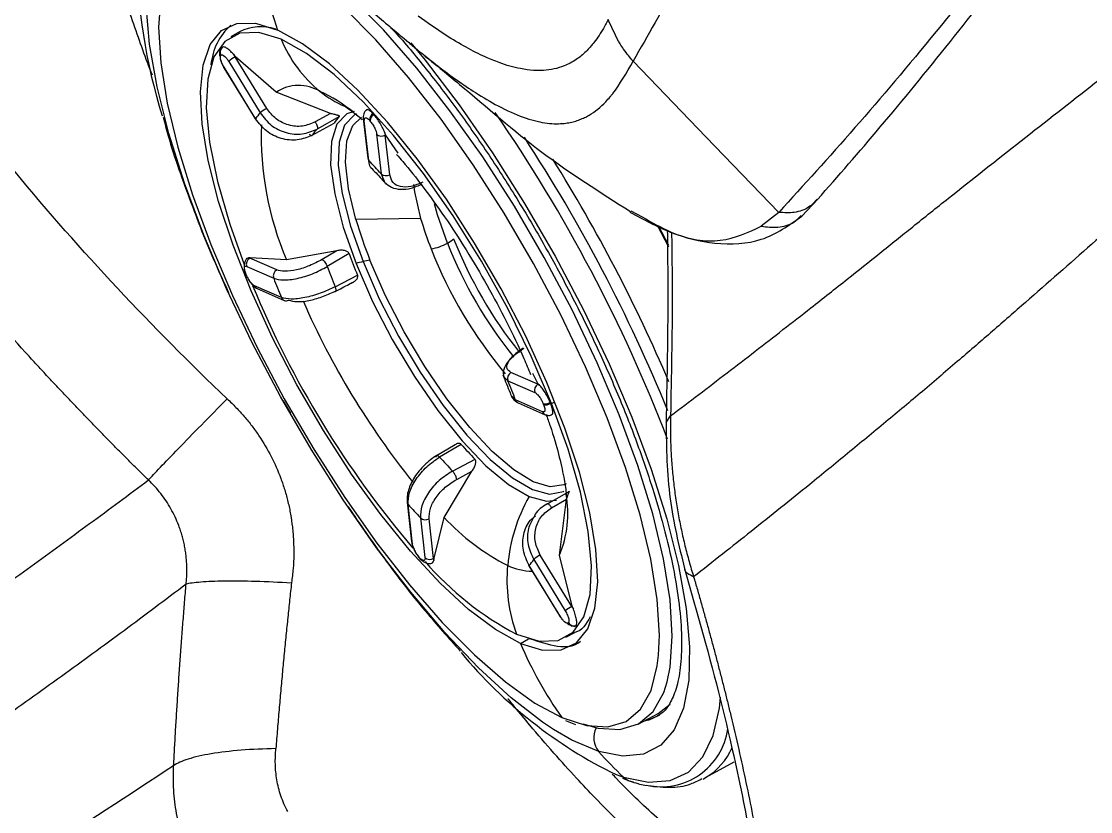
# Model space of a CAD drawing. Extents: x 0 to 84, y -21 to 126.
# Drawn here: x 72.489 to 74.482, y 58.005 to 59.477 of the extents above; entities that cross this region are included whole.
import ezdxf

# ---------------------------------------------------------------- set-up
doc = ezdxf.new("R2010")
doc.units = 0
doc.header["$MEASUREMENT"] = 0
doc.layers.add('1', color=4, linetype='Continuous')

# ---------------------------------------------------------------- blocks, each defined once
blk = doc.blocks.new('PRODIGY')
at = {"layer": '1', "color": 3, "linetype": 'Continuous', "lineweight": 25}
for p, q in [((72.8956, 59.4578), (72.8795, 59.4485)), ((72.8618, 59.4269), (72.8613, 59.4264)), ((72.8607, 59.4135), (72.8612, 59.4141)), ((72.8756, 59.4026), (72.9343, 59.3068)), ((72.8883, 59.4114), (72.8844, 59.416)), ((72.8844, 59.416), (72.8876, 59.411)), ((72.8876, 59.411), (72.8883, 59.4114)), ((72.9463, 59.3152), (72.8876, 59.411)), ((72.9637, 59.3451), (72.8883, 59.4114)), ((72.8665, 59.3909), (72.9252, 59.2951)), ((72.9255, 59.2958), (72.8668, 59.3917)), ((73.0649, 59.3055), (72.9637, 59.3451)), ((73.0649, 59.3055), (73.0369, 59.2898)), ((73.1448, 59.3051), (73.1459, 59.3039)), ((73.0313, 59.2651), (73.072, 59.2876)), ((73.0819, 59.2998), (73.0406, 59.2767)), ((73.1262, 59.2962), (73.1347, 59.2224)), ((73.1366, 59.2182), (73.1282, 59.2921)), ((73.1377, 59.2931), (73.1388, 59.2919)), ((73.1512, 59.2672), (73.1596, 59.1934)), ((73.1679, 59.2658), (73.1665, 59.2697)), ((73.1665, 59.2697), (73.1673, 59.2654)), ((73.1673, 59.2654), (73.1679, 59.2658)), ((73.1757, 59.1916), (73.1673, 59.2654)), ((73.1915, 59.2316), (73.1679, 59.2658)), ((73.1596, 59.1934), (73.1667, 59.1767)), ((73.9434, 59.1143), (73.9735, 59.1459)), ((73.6248, 59.124), (73.6461, 59.1129)), ((73.2332, 59.1102), (73.1127, 59.1082)), ((73.9006, 59.1213), (73.8681, 59.0956)), ((73.6758, 59.097), (73.6953, 59.0601)), ((73.077, 59.0497), (72.9831, 59.033)), ((73.077, 59.0497), (73.0495, 59.0335)), ((73.0998, 59.0445), (73.0592, 59.0206)), ((72.9122, 59.0367), (72.9083, 59.0348)), ((72.9153, 59.0365), (72.9122, 59.0368)), ((72.9122, 59.0368), (72.9146, 59.0361)), ((72.9146, 59.0361), (72.9153, 59.0365)), ((72.9649, 59.0141), (72.9146, 59.0361)), ((72.9831, 59.033), (72.9153, 59.0365)), ((72.906, 59.0085), (72.9067, 59.0067)), ((72.9079, 59.0056), (72.9072, 59.0073)), ((72.9092, 59.0206), (72.9594, 58.9986)), ((73.0742, 58.9828), (73.1156, 59.0046)), ((72.9736, 58.9627), (72.9233, 58.9847)), ((72.9284, 58.9794), (72.9786, 58.9574)), ((73.4517, 58.8011), (73.4014, 58.8231)), ((73.3885, 58.8152), (73.3959, 58.8076)), ((73.3959, 58.8076), (73.4462, 58.7856)), ((73.4523, 58.8015), (73.4423, 58.8213)), ((73.4523, 58.8015), (73.4517, 58.8011)), ((73.4517, 58.8011), (73.4546, 58.7994)), ((73.4546, 58.7994), (73.4523, 58.8015)), ((72.9772, 58.7704), (72.9906, 58.747)), ((73.4101, 58.7718), (73.4025, 58.7796)), ((73.4604, 58.7498), (73.4101, 58.7718)), ((73.4152, 58.7664), (73.4654, 58.7444)), ((73.4617, 58.7647), (73.4624, 58.763)), ((73.4748, 58.7669), (73.4755, 58.7652)), ((73.4771, 58.7651), (73.4832, 58.7685)), ((73.6907, 58.7301), (73.6989, 58.7422)), ((73.2974, 58.6882), (73.2629, 58.6679)), ((73.3088, 58.6891), (73.2686, 58.6654)), ((73.2928, 58.6392), (73.3345, 58.6613)), ((73.2772, 58.553), (73.3286, 58.6389)), ((73.3004, 58.6239), (73.3286, 58.6389)), ((73.4686, 58.5779), (73.5098, 58.6012)), ((73.4771, 58.5711), (73.5051, 58.5869)), ((73.4919, 58.4829), (73.5051, 58.5869)), ((73.2079, 58.5811), (73.2164, 58.5072)), ((73.2183, 58.5031), (73.2099, 58.577)), ((73.2329, 58.5521), (73.2413, 58.4782)), ((73.2574, 58.4765), (73.249, 58.5503)), ((73.2581, 58.4768), (73.2772, 58.553)), ((73.2319, 58.4772), (73.2307, 58.4784)), ((73.2319, 58.4759), (73.233, 58.4747)), ((73.2581, 58.4768), (73.2574, 58.4765)), ((73.2574, 58.4765), (73.2576, 58.4729)), ((73.2576, 58.4729), (73.2581, 58.4768)), ((73.4441, 58.4745), (73.5028, 58.3787)), ((73.5148, 58.3871), (73.4561, 58.4829)), ((73.5155, 58.3875), (73.4919, 58.4829)), ((73.435, 58.4628), (73.4937, 58.367)), ((73.4939, 58.3677), (73.4352, 58.4636)), ((73.5155, 58.3875), (73.5148, 58.3871)), ((73.5148, 58.3871), (73.5178, 58.3818)), ((73.5178, 58.3818), (73.5155, 58.3875)), ((73.4939, 58.3671), (73.4944, 58.3665)), ((73.5088, 58.3568), (73.5084, 58.3563)), ((73.5192, 58.3497), (73.5224, 58.3509)), ((73.5228, 58.3514), (73.5224, 58.3509)), ((73.419, 58.3183), (73.4344, 58.3269)), ((73.5038, 58.3296), (73.5203, 58.3384)), ((73.6757, 58.1878), (73.6982, 58.205)), ((73.6386, 58.1679), (73.6757, 58.1878)), ((73.5029, 58.1746), (73.5218, 58.1673)), ((73.7643, 58.0681), (73.8172, 58.0976)), ((73.5973, 58.0737), (73.6114, 58.0688)), ((73.6091, 58.0672), (73.6238, 58.0615)), ((73.7594, 58.0655), (73.7643, 58.0681))]:
    blk.add_line(p, q, dxfattribs=at)
at = {"layer": '1', "color": 3, "linetype": 'Continuous', "lineweight": 25, "flags": 128}
for points in [[(73.6927, 58.2467), (73.6983, 58.2738), (73.7022, 58.3317), (73.698, 58.3995), (73.6857, 58.476), (73.6656, 58.5599), (73.6379, 58.6498), (73.6033, 58.7441), (73.5622, 58.8413), (73.5154, 58.9395), (73.4636, 59.0373), (73.4078, 59.1328), (73.3489, 59.2246), (73.2879, 59.3109), (73.2259, 59.3903), (73.1639, 59.4615), (73.1029, 59.5233), (73.0441, 59.5745), (72.9885, 59.6143), (72.9369, 59.6421)], [(73.6766, 58.2963), (73.6781, 58.3334), (73.6739, 58.4), (73.6619, 58.4751), (73.6421, 58.5575), (73.615, 58.6458), (73.581, 58.7384), (73.5406, 58.8338), (73.4946, 58.9303), (73.4438, 59.0263), (73.389, 59.1201), (73.3311, 59.2102), (73.2712, 59.295), (73.2103, 59.373), (73.1494, 59.4429), (73.0896, 59.5035), (73.0318, 59.5538), (72.9771, 59.593), (72.9617, 59.6023)], [(72.7527, 59.5447), (72.7487, 59.5236), (72.7448, 59.4667), (72.749, 59.4001), (72.761, 59.325), (72.7808, 59.2426), (72.8079, 59.1543), (72.8419, 59.0617), (72.8823, 58.9663), (72.9283, 58.8698), (72.9791, 58.7738), (73.0339, 58.68), (73.0918, 58.5899), (73.1517, 58.5051), (73.2126, 58.4271), (73.2735, 58.3572), (73.3333, 58.2966), (73.3911, 58.2463), (73.4457, 58.2071), (73.4964, 58.1799)], [(73.4805, 58.158), (73.4603, 58.1715), (73.402, 58.2166), (73.341, 58.2726), (73.2782, 58.3386), (73.2146, 58.4136), (73.1512, 58.4965), (73.0891, 58.5859), (73.0291, 58.6803), (72.9723, 58.7784), (72.9195, 58.8785), (72.8715, 58.9792), (72.8292, 59.0787), (72.7932, 59.1755), (72.764, 59.2682), (72.7421, 59.3552), (72.728, 59.4351), (72.7217, 59.5068), (72.7214, 59.5175)], [(73.419, 58.3183), (73.3728, 58.3438), (73.3225, 58.3815), (73.2694, 58.4305), (73.2145, 58.4898), (73.1592, 58.5581), (73.1046, 58.6337), (73.052, 58.7151), (73.0026, 58.8003), (72.9574, 58.8876), (72.9174, 58.9749), (72.8836, 59.0603), (72.8567, 59.1419), (72.8374, 59.2179), (72.8259, 59.2865), (72.8227, 59.3462), (72.8277, 59.3958), (72.8409, 59.4341), (72.862, 59.4602), (72.8904, 59.4735), (72.9256, 59.4738), (72.9668, 59.4611)], [(73.419, 58.3183), (73.4601, 58.3055), (73.4953, 58.3059), (73.5238, 58.3192), (73.5448, 58.3453), (73.558, 58.3836), (73.5631, 58.4331), (73.5598, 58.4929), (73.5484, 58.5615), (73.529, 58.6375), (73.5021, 58.7191), (73.4683, 58.8045), (73.4284, 58.8918), (73.3832, 58.979), (73.3337, 59.0643), (73.2811, 59.1457), (73.2265, 59.2213), (73.1712, 59.2896), (73.1164, 59.3489), (73.0632, 59.3979), (73.013, 59.4356), (72.9668, 59.4611)], [(72.9733, 59.444), (72.9315, 59.4566), (72.8961, 59.4553), (72.8681, 59.44), (72.848, 59.4112), (72.8364, 59.3696), (72.8336, 59.3161), (72.8396, 59.2521), (72.8544, 59.1792), (72.8774, 59.0992), (72.9042, 59.0243)], [(73.4771, 58.7651), (73.4393, 58.8534), (73.3954, 58.9425), (73.3465, 59.0304), (73.2939, 59.1148), (73.2387, 59.1936), (73.1824, 59.2649), (73.1264, 59.327), (73.0719, 59.3784), (73.0205, 59.4177), (72.9733, 59.444)], [(73.2148, 59.4372), (73.2414, 59.4048), (73.3048, 59.3219), (73.367, 59.2326), (73.4269, 59.1381), (73.4838, 59.04), (73.5366, 58.9399), (73.5845, 58.8393), (73.6268, 58.7397), (73.6629, 58.6429), (73.692, 58.5503), (73.7139, 58.4633), (73.7281, 58.3833), (73.7344, 58.3117), (73.7327, 58.2494), (73.7231, 58.1976), (73.7056, 58.157), (73.6806, 58.1283), (73.6485, 58.1118), (73.6098, 58.108), (73.565, 58.1168)], [(73.6292, 59.4031), (73.7649, 59.2622), (73.9005, 59.1213)], [(72.8665, 59.3909), (72.8664, 59.3912), (72.8668, 59.3917)], [(73.1095, 59.3095), (73.0955, 59.3048), (73.077, 59.2858), (73.0669, 59.2537), (73.0655, 59.2099), (73.073, 59.1559), (73.089, 59.0939), (73.1129, 59.0262)], [(73.1138, 59.3044), (73.1091, 59.3023), (73.091, 59.2837), (73.0811, 59.2523), (73.0797, 59.2094), (73.087, 59.1566), (73.1027, 59.0959), (73.126, 59.0297)], [(72.9255, 59.2958), (72.9252, 59.2953), (72.9252, 59.295), (72.9257, 59.295), (72.9259, 59.295)], [(73.1127, 59.1082), (73.099, 59.1654), (73.0934, 59.2149), (73.0959, 59.2546), (73.1066, 59.2831), (73.123, 59.2985)], [(73.2199, 59.1731), (73.2218, 59.1594), (73.2332, 59.1102)], [(73.2831, 59.0642), (73.2649, 59.1169), (73.2593, 59.1376)], [(73.674, 59.0977), (73.6885, 59.0704), (73.6953, 59.0574)], [(73.1129, 59.0262), (73.1437, 58.9555), (73.1804, 58.8844), (73.2215, 58.8157), (73.2654, 58.7521), (73.3104, 58.6959), (73.3549, 58.6493), (73.397, 58.6142), (73.4352, 58.5919)], [(73.126, 59.0297), (73.1562, 58.9605), (73.1921, 58.8909), (73.2323, 58.8237), (73.2753, 58.7614), (73.3194, 58.7064), (73.3629, 58.6609), (73.4041, 58.6265), (73.4415, 58.6047), (73.4736, 58.5961), (73.4992, 58.6013), (73.5, 58.6017)], [(73.5042, 58.6156), (73.4999, 58.6134), (73.4745, 58.61), (73.443, 58.6195), (73.4066, 58.6417), (73.3667, 58.6757), (73.3247, 58.7203), (73.2823, 58.7737), (73.241, 58.8339), (73.2024, 58.8987), (73.1679, 58.9657), (73.1388, 59.0324)], [(73.412, 58.3352), (73.4538, 58.3226), (73.4892, 58.3239), (73.5173, 58.3391), (73.5373, 58.3679), (73.5489, 58.4096), (73.5517, 58.463), (73.5457, 58.527), (73.531, 58.5999), (73.5079, 58.6799), (73.4771, 58.7651)], [(73.4352, 58.5919), (73.468, 58.5832), (73.4866, 58.5852)], [(73.435, 58.4628), (73.4349, 58.4631), (73.4352, 58.4636)], [(73.4939, 58.3677), (73.4936, 58.3672), (73.4937, 58.3669), (73.494, 58.3669)], [(73.4964, 58.1799), (73.5422, 58.1649), (73.5823, 58.1626), (73.6161, 58.1728), (73.643, 58.1955), (73.6625, 58.2303), (73.6742, 58.2765), (73.6766, 58.2963)], [(73.5355, 58.1682), (73.5638, 58.1602), (73.6047, 58.1578), (73.6391, 58.1682), (73.6665, 58.1914), (73.6863, 58.2267), (73.6927, 58.2467)], [(73.6114, 58.0688), (73.6578, 58.0595), (73.6982, 58.0627), (73.7321, 58.0785), (73.759, 58.1065), (73.7784, 58.1464), (73.7901, 58.1976), (73.7923, 58.218)], [(73.6526, 58.1754), (73.6652, 58.1788), (73.679, 58.185)], [(73.6749, 58.1827), (73.6583, 58.1754), (73.6474, 58.1727)], [(73.565, 58.1168), (73.5149, 58.138), (73.4805, 58.158)]]:
    blk.add_lwpolyline(points, dxfattribs=at)
at = {"layer": '1', "color": 3, "linetype": 'Continuous', "lineweight": 25}
for centre, radius, start, end in [((73.7596, 59.7465), 0.8427, 188.6203, 199.799), ((73.7211, 59.607), 1.0165, 180.0874, 197.5153), ((72.9546, 59.3863), 0.1126, 131.7613, 174.8587), ((72.9352, 59.3786), 0.0886, 71.6439, 116.58), ((73.1956, 59.5344), 0.2399, 202.1357, 231.4107), ((72.8701, 59.4195), 0.0111, 141.9556, 212.8251), ((72.8704, 59.4201), 0.011, 131.2779, 212.9492), ((72.9135, 59.3612), 0.0562, 117.49, 132.533), ((73.0061, 59.2814), 0.0765, 58.692, 123.685), ((72.9205, 59.0767), 0.2978, 51.1528, 65.0962), ((73.1825, 59.52), 0.2206, 231.7496, 245.5761), ((72.9771, 59.2632), 0.0611, 134.4993, 147.7274), ((72.9724, 59.2651), 0.0565, 117.5308, 132.4922), ((73.1526, 59.2924), 0.015, 121.5428, 177.1491), ((73.1538, 59.2911), 0.015, 121.5428, 177.1491), ((70.9554, 57.6428), 2.9346, 21.0851, 34.5534), ((73.5245, 59.2636), 0.5884, 177.9491, 203.072), ((73.1163, 59.2619), 0.0512, 132.2882, 149.9239), ((73.1333, 59.297), 0.00712, 178.413, 223.9946), ((73.0754, 59.2391), 0.0512, 132.7849, 149.4397), ((73.1605, 59.2775), 0.0139, 227.9813, 299.3823), ((70.9166, 57.62), 2.9989, 22.1717, 33.1838), ((73.1418, 59.2232), 0.00723, 187.0534, 223.754), ((72.5257, 58.6302), 0.8479, 41.6189, 43.9088), ((70.8854, 57.6026), 3.0572, 23.1713, 31.9496), ((73.1689, 59.2037), 0.0139, 227.9813, 299.3823), ((73.9296, 59.3475), 0.8513, 196.3292, 201.7282), ((73.8476, 59.2902), 0.6402, 196.3282, 201.7284), ((73.2335, 59.1534), 0.1021, 280.9276, 299.1055), ((73.2492, 59.1262), 0.0707, 298.6592, 310.0732), ((74.0461, 59.3662), 0.8206, 201.5917, 218.8629), ((74.0803, 59.3854), 0.8458, 201.7408, 218.3795), ((74.0811, 59.4097), 1.0471, 200.413, 202.7647), ((74.0388, 59.3621), 0.8445, 201.4601, 219.892), ((72.9213, 59.025), 0.013, 121.141, 199.9907), ((73.1922, 58.7512), 0.2862, 103.3753, 106.1038), ((73.1843, 58.7844), 0.2521, 100.3812, 103.3548), ((72.9077, 59.0091), 0.00184, 174.038, 253.247), ((72.9087, 59.0077), 0.00222, 205.6969, 248.9492), ((72.9716, 59.003), 0.013, 121.1431, 199.9787), ((74.0441, 59.3885), 1.0514, 200.4804, 202.6948), ((74.6061, 59.6788), 1.8232, 202.3678, 220.4585), ((72.9323, 58.9881), 0.0096, 200.6875, 245.8004), ((74.132, 59.4418), 1.2536, 200.709, 202.4701), ((72.9825, 58.9661), 0.00948, 200.617, 299.6302), ((74.3964, 59.5622), 1.5092, 203.6645, 218.6873), ((73.4081, 58.812), 0.013, 121.1321, 200.005), ((72.2423, 58.3304), 1.2484, 20.7021, 22.4705), ((73.4584, 58.79), 0.013, 121.1329, 199.9888), ((73.4191, 58.7752), 0.0096, 200.7019, 245.8127), ((73.4652, 58.7839), 0.0194, 259.4652, 299.5854), ((73.4659, 58.7821), 0.0194, 259.4663, 299.6041), ((73.4692, 58.7531), 0.00946, 200.4216, 253.4709), ((73.8461, 59.1602), 0.7146, 221.247, 224.2779), ((73.8059, 59.1381), 0.7156, 221.3332, 224.1944), ((73.7182, 58.4338), 0.3242, 150.8118, 174.7272), ((73.3091, 58.5606), 0.1985, 336.9517, 10.1034), ((73.215, 58.5819), 0.00707, 178.3146, 224.1269), ((73.8462, 59.1424), 0.8512, 221.6235, 223.9047), ((73.2422, 58.5624), 0.0139, 227.9827, 299.3874), ((73.5812, 58.8322), 0.4128, 222.5631, 243.2547), ((73.2236, 58.5081), 0.00725, 187.1042, 223.7033), ((73.2351, 58.4788), 0.00439, 184.827, 221.9243), ((73.2361, 58.4775), 0.00419, 184.0705, 238.6129), ((73.2506, 58.4885), 0.0139, 227.9878, 299.374), ((73.6923, 58.8635), 0.5981, 221.0752, 242.0522), ((73.3927, 58.5069), 0.0608, 314.4688, 327.7579), ((73.4822, 58.4329), 0.0564, 117.5206, 132.5024), ((73.6845, 58.4358), 0.2905, 174.508, 200.2547), ((73.4444, 58.5669), 0.1144, 244.6249, 268.4147), ((73.5408, 58.3372), 0.0563, 117.5181, 132.5153), ((73.5188, 58.3625), 0.0122, 210.9838, 287.1391), ((73.5192, 58.3631), 0.0122, 210.9797, 287.1369), ((74.1175, 58.6182), 0.7601, 203.2383, 215.214), ((73.983, 58.8602), 0.876, 219.6758, 243.8749), ((73.5966, 58.1428), 0.0409, 153.5184, 219.5161), ((73.6809, 58.1771), 0.1261, 257.7414, 351.6622), ((74.1272, 58.6143), 0.7508, 221.5052, 226.5964), ((73.7037, 58.1711), 0.1195, 300.4743, 336.9571), ((73.6335, 58.0921), 0.0321, 226.404, 263.5511)]:
    blk.add_arc(centre, radius, start, end, dxfattribs=at)
for points, knots in [([(75.7039, 63.3385), (75.6425, 63.2086), (75.5196, 62.9485), (75.3298, 62.5613), (75.1373, 62.1765), (74.9417, 61.7963), (74.7444, 61.422), (74.5633, 61.0863), (74.402, 60.7914), (74.2621, 60.5378), (74.1299, 60.3001), (74.0096, 60.0816), (73.9001, 59.8838), (73.8012, 59.7065), (73.7105, 59.5461), (73.6563, 59.4507), (73.6292, 59.4031)], [0, 0, 0, 0, 0.082589, 0.165416, 0.24837, 0.331193, 0.414034, 0.497446, 0.56062, 0.623393, 0.686188, 0.749611, 0.812567, 0.875073, 0.937549, 1, 1, 1, 1]), ([(76.4588, 63.2402), (76.388, 63.1007), (76.2465, 62.8222), (76.034, 62.4106), (75.821, 62.0071), (75.6064, 61.6136), (75.3893, 61.2307), (75.1696, 60.8603), (74.9482, 60.5057), (74.7271, 60.1719), (74.5271, 59.8885), (74.3489, 59.6513), (74.1927, 59.4548), (74.0404, 59.2747), (73.9472, 59.1724), (73.9006, 59.1213)], [0, 0, 0, 0, 0.083388, 0.166545, 0.249266, 0.331863, 0.414654, 0.498053, 0.581911, 0.665728, 0.748937, 0.811246, 0.87376, 0.936869, 1, 1, 1, 1]), ([(73.9729, 59.1455), (74.0113, 59.1893), (74.09, 59.279), (74.2167, 59.4341), (74.3442, 59.5961), (74.4672, 59.759), (74.5842, 59.9195), (74.6946, 60.0756), (74.8098, 60.2429), (74.9265, 60.4172), (75.043, 60.5963), (75.1505, 60.7655), (75.2554, 60.9342), (75.363, 61.1106), (75.4733, 61.2951), (75.5862, 61.4877), (75.7006, 61.6865), (75.8106, 61.881), (75.8965, 62.0352), (75.9574, 62.1455), (75.9969, 62.2174), (76.0323, 62.2822), (76.0655, 62.3432), (76.1007, 62.4081), (76.1436, 62.4874), (76.1981, 62.5888), (76.2658, 62.7156), (76.3468, 62.8682), (76.4356, 63.0369), (76.4973, 63.155), (76.5277, 63.2132)], [0, 0, 0, 0, 0.05455, 0.111686, 0.164939, 0.214597, 0.260837, 0.30378, 0.343485, 0.39362, 0.437093, 0.475723, 0.515154, 0.555612, 0.597083, 0.639608, 0.683232, 0.726686, 0.764541, 0.781149, 0.796212, 0.809729, 0.821699, 0.83431, 0.850093, 0.870986, 0.897022, 0.928235, 0.96461, 1, 1, 1, 1]), ([(72.7258, 58.6227), (72.7193, 58.6292), (72.7062, 58.6421), (72.6866, 58.6615), (72.6672, 58.681), (72.6478, 58.7006), (72.6286, 58.7203), (72.6094, 58.7401), (72.5903, 58.76), (72.5714, 58.78), (72.5525, 58.8001), (72.5337, 58.8202), (72.515, 58.8405), (72.4649, 58.8953), (72.3854, 58.9853), (72.2805, 59.1118), (72.1819, 59.2389), (72.0901, 59.3663), (72.0068, 59.492), (71.9326, 59.6155), (71.8687, 59.7348), (71.816, 59.849), (71.7755, 59.9562), (71.7528, 60.0389), (71.7412, 60.1002), (71.736, 60.1439), (71.7341, 60.1849), (71.7355, 60.2178), (71.7386, 60.2436), (71.7423, 60.2633), (71.7471, 60.2819), (71.753, 60.2995), (71.7601, 60.316), (71.7683, 60.3316), (71.7747, 60.3411), (71.7779, 60.3458)], [0, 0, 0, 0, 0.009892, 0.019781, 0.029668, 0.039556, 0.049447, 0.059343, 0.069246, 0.079158, 0.089082, 0.099019, 0.108971, 0.118941, 0.179613, 0.240104, 0.301801, 0.363347, 0.425842, 0.488482, 0.551938, 0.614995, 0.678902, 0.742645, 0.774727, 0.806814, 0.838998, 0.871114, 0.889611, 0.908052, 0.926453, 0.944831, 0.963203, 0.981587, 1, 1, 1, 1]), ([(72.8727, 58.7739), (72.8031, 58.8402), (72.7345, 58.9092), (72.6021, 59.0507), (72.5382, 59.1232), (72.4176, 59.2691), (72.3609, 59.3425), (72.2575, 59.4877), (72.2107, 59.5593), (72.1294, 59.6979), (72.0948, 59.7648), (72.0401, 59.8908), (72.0199, 59.9499), (71.9952, 60.0573), (71.9907, 60.1057), (71.9981, 60.1893), (72.01, 60.2245), (72.0299, 60.2523)], [0, 0, 0, 0, 0.125, 0.125, 0.25, 0.25, 0.375, 0.375, 0.5, 0.5, 0.625, 0.625, 0.75, 0.75, 0.875, 0.875, 1, 1, 1, 1]), ([(72.7332, 59.3769), (72.7301, 59.3848), (72.7209, 59.4085), (72.7066, 59.4486), (72.6883, 59.5015), (72.6709, 59.5554), (72.6568, 59.6024), (72.6466, 59.6381), (72.6375, 59.6714), (72.6267, 59.7135), (72.6136, 59.7696), (72.6016, 59.8295), (72.5926, 59.884), (72.5864, 59.9321), (72.5821, 59.9785), (72.58, 60.0144), (72.5799, 60.0338), (72.5798, 60.0379)], [0, 0, 0, 0, 0.030927, 0.092339, 0.15912, 0.242875, 0.311693, 0.354428, 0.393932, 0.453908, 0.537494, 0.644418, 0.731309, 0.801995, 0.886554, 0.975945, 1, 1, 1, 1]), ([(72.9139, 59.6985), (72.9638, 59.6531), (73.0401, 59.5837), (73.1413, 59.4963), (73.1901, 59.4556), (73.2109, 59.4382)], [0, 0, 0, 0, 0.519377, 0.794537, 1, 1, 1, 1]), ([(73.6989, 58.7422), (73.7165, 58.7555), (73.7517, 58.7821), (73.8042, 58.8222), (73.8565, 58.8625), (73.9085, 58.9028), (73.9659, 58.9477), (74.0261, 58.9952), (74.0791, 59.0375), (74.1197, 59.07), (74.1619, 59.104), (74.2388, 59.1653), (74.352, 59.2547), (74.4668, 59.3444), (74.5584, 59.4162), (74.6183, 59.4635), (74.6639, 59.4996), (74.6989, 59.5275), (74.7306, 59.5527), (74.7535, 59.5708), (74.7641, 59.5792)], [0, 0, 0, 0, 0.0491961, 0.0983921, 0.1475883, 0.1967852, 0.2459833, 0.3109371, 0.3691875, 0.3988411, 0.4281557, 0.4911555, 0.61736, 0.7432969, 0.8070101, 0.8708024, 0.9101848, 0.9347854, 0.9696241, 1, 1, 1, 1]), ([(73.5827, 59.4807), (73.5793, 59.4744), (73.5733, 59.4629), (73.5639, 59.448), (73.5558, 59.4374), (73.5484, 59.4287), (73.5386, 59.4179), (73.5231, 59.4054), (73.5031, 59.3946), (73.4825, 59.3882), (73.4633, 59.3855), (73.4425, 59.3856), (73.4215, 59.3884), (73.3999, 59.3935), (73.378, 59.4007), (73.3508, 59.4117), (73.3175, 59.4287), (73.2755, 59.4537), (73.2456, 59.475), (73.2283, 59.4873)], [0, 0, 0, 0, 0.065071, 0.117529, 0.164418, 0.192893, 0.228101, 0.305987, 0.387462, 0.446912, 0.50322, 0.552427, 0.610397, 0.654968, 0.698809, 0.752371, 0.824236, 0.898692, 1, 1, 1, 1]), ([(73.6292, 59.4031), (73.6233, 59.41), (73.615, 59.4196), (73.5991, 59.4442), (73.5899, 59.4647), (73.5827, 59.4807)], [0, 0, 0, 0, 0.361887, 0.502998, 1, 1, 1, 1]), ([(73.1773, 59.4659), (73.18, 59.463), (73.2016, 59.4402), (73.243, 59.3897), (73.3005, 59.315), (73.3574, 59.2337), (73.4127, 59.1478), (73.4654, 59.0584), (73.5148, 58.9669), (73.5603, 58.8746), (73.601, 58.783), (73.6364, 58.6933), (73.6661, 58.607), (73.6895, 58.5254), (73.7065, 58.4498), (73.7168, 58.3815), (73.7205, 58.3217), (73.718, 58.2717), (73.7099, 58.2322), (73.6975, 58.2044), (73.6858, 58.1892), (73.6772, 58.185), (73.6742, 58.1835)], [0, 0, 0, 0, 0.007725, 0.06151, 0.115492, 0.169609, 0.223813, 0.278069, 0.33235, 0.386626, 0.440865, 0.495039, 0.549112, 0.603036, 0.656746, 0.710154, 0.763142, 0.815579, 0.867403, 0.918952, 0.971155, 1, 1, 1, 1]), ([(72.8602, 59.4247), (72.8597, 59.4238), (72.8588, 59.4222), (72.8582, 59.4175), (72.8589, 59.4102), (72.8615, 59.4018), (72.8643, 59.3953), (72.866, 59.3923), (72.8668, 59.3908)], [0, 0, 0, 0, 0.136314, 0.267697, 0.519459, 0.761462, 0.880666, 1, 1, 1, 1]), ([(72.8844, 59.416), (72.8821, 59.4184), (72.8775, 59.4233), (72.8712, 59.4281), (72.8661, 59.4303), (72.8641, 59.429), (72.8632, 59.4284)], [0, 0, 0, 0, 0.24661, 0.499394, 0.75259, 1, 1, 1, 1]), ([(73.211, 59.4383), (73.2169, 59.4331), (73.2271, 59.4242), (73.2373, 59.4163), (73.2416, 59.413)], [0, 0, 0, 0, 0.573865, 1, 1, 1, 1]), ([(72.8668, 59.3917), (72.8653, 59.3942), (72.8625, 59.3993), (72.8603, 59.4062), (72.8597, 59.4111), (72.8604, 59.4127), (72.8607, 59.4135)], [0, 0, 0, 0, 0.2795083, 0.5590145, 0.7794479, 1, 1, 1, 1]), ([(72.8612, 59.4141), (72.862, 59.4145), (72.8636, 59.4154), (72.8677, 59.4127), (72.8719, 59.4082), (72.8744, 59.4045), (72.8756, 59.4026)], [0, 0, 0, 0, 0.27965, 0.559208, 0.779557, 1, 1, 1, 1]), ([(73.2413, 59.4126), (73.2629, 59.3951), (73.3358, 59.336), (73.456, 59.2295), (73.5681, 59.1585), (73.6241, 59.1229)], [0, 0, 0, 0, 0.173591, 0.587156, 1, 1, 1, 1]), ([(73.2416, 59.413), (73.2495, 59.4066), (73.2695, 59.3906), (73.3009, 59.3675), (73.3387, 59.3419), (73.3809, 59.317), (73.4248, 59.2972), (73.4648, 59.2869), (73.4917, 59.286), (73.5093, 59.2883), (73.5199, 59.2907), (73.5297, 59.294), (73.5387, 59.2979), (73.5559, 59.3071), (73.5718, 59.3202), (73.5844, 59.3344), (73.5882, 59.3391), (73.5898, 59.341), (73.6044, 59.3596), (73.617, 59.3816), (73.6292, 59.4031)], [0, 0, 0, 0, 0.039409, 0.099537, 0.158814, 0.234057, 0.325181, 0.412625, 0.495096, 0.526632, 0.557267, 0.586958, 0.615662, 0.643335, 0.76028, 0.79569, 0.804132, 0.810914, 0.816042, 1, 1, 1, 1]), ([(72.9343, 59.3068), (72.9406, 59.2986), (72.9533, 59.2822), (72.9819, 59.2685), (73.0129, 59.2652), (73.0314, 59.2728), (73.0406, 59.2767)], [0, 0, 0, 0, 0.250022, 0.500041, 0.750029, 1, 1, 1, 1]), ([(73.0369, 59.2898), (73.029, 59.2866), (73.0133, 59.2801), (72.9868, 59.2828), (72.9625, 59.2943), (72.9517, 59.3083), (72.9463, 59.3152)], [0, 0, 0, 0, 0.2498281, 0.5002292, 0.7504974, 1, 1, 1, 1]), ([(73.0819, 59.2998), (73.082, 59.3), (73.0822, 59.3004), (73.0815, 59.301), (73.0801, 59.3017), (73.0771, 59.3027), (73.0721, 59.304), (73.0673, 59.305), (73.0649, 59.3055)], [0, 0, 0, 0, 0.094216, 0.190473, 0.298293, 0.424495, 0.701601, 1, 1, 1, 1]), ([(73.0928, 59.3185), (73.0926, 59.3186), (73.0916, 59.3191), (73.0972, 59.3162), (73.1064, 59.3091), (73.1106, 59.3059)], [0, 0, 0, 0, 0.102878, 0.59374, 1, 1, 1, 1]), ([(73.1106, 59.3059), (73.1116, 59.3051), (73.1149, 59.3027), (73.1204, 59.2978), (73.1242, 59.2944)], [0, 0, 0, 0, 0.30436, 1, 1, 1, 1]), ([(73.134, 59.3133), (73.1328, 59.3126), (73.1304, 59.3111), (73.1279, 59.3073), (73.1263, 59.3027), (73.1262, 59.299), (73.1262, 59.2972)], [0, 0, 0, 0, 0.25444, 0.508384, 0.758007, 1, 1, 1, 1]), ([(73.1448, 59.3051), (73.1429, 59.307), (73.139, 59.3108), (73.1345, 59.313), (73.133, 59.3122), (73.1324, 59.3119)], [0, 0, 0, 0, 0.359682, 0.727627, 1, 1, 1, 1]), ([(73.1665, 59.2697), (73.1654, 59.2724), (73.163, 59.2779), (73.1579, 59.2874), (73.152, 59.2967), (73.1479, 59.3015), (73.1459, 59.3039)], [0, 0, 0, 0, 0.246616, 0.499532, 0.752703, 1, 1, 1, 1]), ([(72.7534, 59.2987), (72.7564, 59.2872), (72.7704, 59.2339), (72.8042, 59.1405), (72.8422, 59.0428), (72.8681, 58.9876), (72.8753, 58.9721)], [0, 0, 0, 0, 0.105877, 0.490773, 0.857389, 1, 1, 1, 1]), ([(73.0313, 59.2651), (73.0222, 59.2615), (73.004, 59.2541), (72.973, 59.2576), (72.9445, 59.2712), (72.9318, 59.2876), (72.9255, 59.2958)], [0, 0, 0, 0, 0.249991, 0.499967, 0.749966, 1, 1, 1, 1]), ([(73.0369, 59.2898), (73.0373, 59.2891), (73.0381, 59.2878), (73.0394, 59.285), (73.0406, 59.2816), (73.0411, 59.2789), (73.041, 59.2773), (73.0407, 59.2769), (73.0406, 59.2767)], [0, 0, 0, 0, 0.124757, 0.24936, 0.500005, 0.750612, 0.875251, 1, 1, 1, 1]), ([(73.1282, 59.2921), (73.1282, 59.2938), (73.1282, 59.2971), (73.1306, 59.2981), (73.1339, 59.2967), (73.1364, 59.2943), (73.1377, 59.2931)], [0, 0, 0, 0, 0.279512, 0.558999, 0.779419, 1, 1, 1, 1]), ([(73.1388, 59.2919), (73.1404, 59.2899), (73.1437, 59.2859), (73.1477, 59.2786), (73.1503, 59.2721), (73.1509, 59.2688), (73.1512, 59.2672)], [0, 0, 0, 0, 0.279658, 0.559242, 0.779581, 1, 1, 1, 1]), ([(74.734, 59.284), (74.7277, 59.2785), (74.7144, 59.2668), (74.6935, 59.2481), (74.6698, 59.227), (74.6413, 59.2016), (74.5791, 59.146), (74.4848, 59.0626), (74.3813, 58.9718), (74.2991, 58.9001), (74.2351, 58.8447), (74.1689, 58.7881), (74.0993, 58.7301), (74.0293, 58.6724), (73.9458, 58.6042), (73.8504, 58.5275), (73.7778, 58.4704), (73.742, 58.4422)], [0, 0, 0, 0, 0.019631, 0.041492, 0.065583, 0.09346, 0.130203, 0.258966, 0.385159, 0.447691, 0.509941, 0.579751, 0.64779, 0.718786, 0.788623, 0.895591, 1, 1, 1, 1]), ([(73.0257, 59.2671), (73.0263, 59.2665), (73.0276, 59.2653), (73.0292, 59.2644), (73.0305, 59.2643), (73.031, 59.2649), (73.0313, 59.2651)], [0, 0, 0, 0, 0.2594663, 0.5189958, 0.768501, 1, 1, 1, 1]), ([(73.1884, 59.2291), (73.1922, 59.2248), (73.2079, 59.2073), (73.2384, 59.1685), (73.2783, 59.1134), (73.3186, 59.0515), (73.3576, 58.9855), (73.3937, 58.9174), (73.4209, 58.8612), (73.4339, 58.8294), (73.438, 58.8194)], [0, 0, 0, 0, 0.044488, 0.184449, 0.329488, 0.478025, 0.628689, 0.780283, 0.93157, 1, 1, 1, 1]), ([(73.1447, 59.2009), (73.1444, 59.201), (73.1387, 59.204), (73.1376, 59.2113), (73.1366, 59.2182)], [0, 0, 0, 0, 0.049644, 1, 1, 1, 1]), ([(73.1423, 59.2029), (73.1492, 59.1957), (73.1579, 59.1865), (73.1669, 59.1764), (73.1689, 59.1742)], [0, 0, 0, 0, 0.779092, 1, 1, 1, 1]), ([(73.2371, 59.1777), (73.2296, 59.1744), (73.2147, 59.168), (73.1949, 59.1682), (73.1802, 59.1758), (73.1772, 59.1863), (73.1757, 59.1916)], [0, 0, 0, 0, 0.249812, 0.500225, 0.750496, 1, 1, 1, 1]), ([(73.1664, 59.1772), (73.1703, 59.1738), (73.1781, 59.1671), (73.1955, 59.1637), (73.2155, 59.1654), (73.2292, 59.1714), (73.2361, 59.1744)], [0, 0, 0, 0, 0.251245, 0.500596, 0.749302, 1, 1, 1, 1]), ([(73.9724, 59.146), (73.9674, 59.1406), (73.9561, 59.1286), (73.9304, 59.1196), (73.9104, 59.1208), (73.9007, 59.1214)], [0, 0, 0, 0, 0.290154, 0.654777, 1, 1, 1, 1]), ([(73.6233, 59.1218), (73.6482, 59.1083), (73.7005, 59.0799), (73.7845, 59.0598), (73.8737, 59.0642), (73.9198, 59.0974), (73.9437, 59.1146)], [0, 0, 0, 0, 0.218003, 0.457983, 0.720332, 1, 1, 1, 1]), ([(73.6461, 59.1129), (73.6644, 59.1026), (73.7171, 59.0728), (73.7957, 59.0617), (73.8438, 59.0842), (73.8681, 59.0956)], [0, 0, 0, 0, 0.207729, 0.598202, 1, 1, 1, 1]), ([(73.8681, 59.0956), (73.8785, 59.0943), (73.8998, 59.0918), (73.9266, 59.0996), (73.9382, 59.1113), (73.9426, 59.1157)], [0, 0, 0, 0, 0.368767, 0.76084, 1, 1, 1, 1]), ([(73.6929, 59.0875), (73.6934, 59.0412), (73.6946, 58.9244), (73.692, 58.8033), (73.6905, 58.7302)], [0, 0, 0, 0, 0.3965239, 1, 1, 1, 1]), ([(73.7009, 59.0842), (73.7014, 59.0447), (73.7027, 58.933), (73.7004, 58.8171), (73.6989, 58.7422)], [0, 0, 0, 0, 0.353263, 1, 1, 1, 1]), ([(73.0998, 59.0445), (73.0995, 59.0452), (73.0988, 59.0465), (73.0969, 59.0482), (73.0943, 59.0494), (73.0901, 59.0506), (73.084, 59.0512), (73.0794, 59.0502), (73.077, 59.0497)], [0, 0, 0, 0, 0.094011, 0.190049, 0.297719, 0.423744, 0.701081, 1, 1, 1, 1]), ([(72.9089, 59.035), (72.9078, 59.0335), (72.9057, 59.0307), (72.9042, 59.0242), (72.904, 59.0167), (72.9053, 59.0117), (72.9059, 59.0093)], [0, 0, 0, 0, 0.25819, 0.513603, 0.761766, 1, 1, 1, 1]), ([(73.0495, 59.0335), (73.0418, 59.0294), (73.0266, 59.0213), (73.0015, 59.0136), (72.979, 59.0104), (72.9696, 59.0129), (72.9649, 59.0141)], [0, 0, 0, 0, 0.249815, 0.500216, 0.750481, 1, 1, 1, 1]), ([(73.0495, 59.0335), (73.0499, 59.0333), (73.0506, 59.0329), (73.0523, 59.0313), (73.0546, 59.0287), (73.0568, 59.0254), (73.0583, 59.0226), (73.0589, 59.0213), (73.0592, 59.0206)], [0, 0, 0, 0, 0.1246167, 0.249309, 0.4999727, 0.7506075, 0.8752725, 1, 1, 1, 1]), ([(72.9072, 59.0073), (72.9063, 59.0098), (72.9047, 59.0146), (72.9048, 59.0192), (72.9064, 59.0213), (72.9082, 59.0208), (72.9092, 59.0206)], [0, 0, 0, 0, 0.279657, 0.559205, 0.779578, 1, 1, 1, 1]), ([(72.9071, 59.0064), (72.9075, 59.0053), (72.9087, 59.0027), (72.9118, 58.9971), (72.9166, 58.9899), (72.9218, 58.9841), (72.9258, 58.9807), (72.9277, 58.9798), (72.9286, 58.9793)], [0, 0, 0, 0, 0.096028, 0.222624, 0.474785, 0.731411, 0.863609, 1, 1, 1, 1]), ([(72.9233, 58.9847), (72.9219, 58.9856), (72.9191, 58.9874), (72.9144, 58.9932), (72.9105, 58.9996), (72.9087, 59.0036), (72.9079, 59.0056)], [0, 0, 0, 0, 0.279488, 0.558999, 0.779441, 1, 1, 1, 1]), ([(72.9594, 58.9986), (72.965, 58.9971), (72.9761, 58.9942), (73.0028, 58.9975), (73.0323, 59.0062), (73.0503, 59.0158), (73.0592, 59.0206)], [0, 0, 0, 0, 0.250027, 0.500024, 0.750015, 1, 1, 1, 1]), ([(73.101, 58.9889), (73.1034, 58.9896), (73.1079, 58.991), (73.1123, 58.9945), (73.1148, 58.9976), (73.1159, 59), (73.1163, 59.0023), (73.1158, 59.0038), (73.1156, 59.0046)], [0, 0, 0, 0, 0.29896, 0.576136, 0.702168, 0.809843, 0.905935, 1, 1, 1, 1]), ([(73.0742, 58.9828), (73.065, 58.9785), (73.0466, 58.97), (73.0169, 58.9617), (72.9903, 58.9584), (72.9792, 58.9613), (72.9736, 58.9627)], [0, 0, 0, 0, 0.249974, 0.49996, 0.749972, 1, 1, 1, 1]), ([(73.0751, 58.9744), (73.0753, 58.9748), (73.0757, 58.9756), (73.0756, 58.9777), (73.0751, 58.9801), (73.0745, 58.9819), (73.0742, 58.9828)], [0, 0, 0, 0, 0.259472, 0.518916, 0.768355, 1, 1, 1, 1]), ([(73.0751, 58.9745), (73.0768, 58.9754), (73.0874, 58.981), (73.098, 58.9865), (73.1069, 58.9912)], [0, 0, 0, 0, 0.162961, 1, 1, 1, 1]), ([(72.9872, 58.9578), (72.9919, 58.9566), (73.0014, 58.954), (73.0242, 58.9565), (73.0496, 58.9632), (73.0652, 58.9706), (73.0729, 58.9742)], [0, 0, 0, 0, 0.24977, 0.500132, 0.750441, 1, 1, 1, 1]), ([(73.0729, 58.9742), (73.0734, 58.9741), (73.0742, 58.9738), (73.0748, 58.9742), (73.0751, 58.9744)], [0, 0, 0, 0, 0.481481, 1, 1, 1, 1]), ([(73.4243, 58.8682), (73.4181, 58.8639), (73.4056, 58.8552), (73.3931, 58.8405), (73.3862, 58.8264), (73.3874, 58.8188), (73.388, 58.815)], [0, 0, 0, 0, 0.248112, 0.496459, 0.74684, 1, 1, 1, 1]), ([(73.4014, 58.8231), (73.3983, 58.8253), (73.3922, 58.8297), (73.395, 58.8415), (73.4063, 58.8552), (73.4197, 58.8641), (73.4264, 58.8686)], [0, 0, 0, 0, 0.249776, 0.50014, 0.750454, 1, 1, 1, 1]), ([(73.3865, 58.8185), (73.391, 58.8073), (73.3969, 58.7929), (73.4022, 58.7789), (73.4033, 58.7758)], [0, 0, 0, 0, 0.779656, 1, 1, 1, 1]), ([(73.4462, 58.7856), (73.4476, 58.7847), (73.4504, 58.7829), (73.4551, 58.7771), (73.459, 58.7708), (73.4608, 58.7667), (73.4617, 58.7647)], [0, 0, 0, 0, 0.279491, 0.558962, 0.779407, 1, 1, 1, 1]), ([(73.4748, 58.7669), (73.4735, 58.7701), (73.4707, 58.7765), (73.4651, 58.7859), (73.4593, 58.7942), (73.4561, 58.7977), (73.4546, 58.7994)], [0, 0, 0, 0, 0.247543, 0.5008287, 0.7536567, 1, 1, 1, 1]), ([(72.7258, 58.6227), (72.7311, 58.6285), (72.7387, 58.6364), (72.7576, 58.6562), (72.769, 58.6681), (72.7948, 58.6946), (72.8092, 58.7094), (72.8399, 58.7406), (72.8562, 58.7571), (72.8727, 58.7739)], [0, 0, 0, 0, 0.25, 0.25, 0.5, 0.5, 0.75, 0.75, 1, 1, 1, 1]), ([(72.8727, 58.7739), (72.8755, 58.7713), (72.8811, 58.766), (72.8891, 58.7579), (72.8969, 58.7496), (72.9045, 58.7411), (72.9117, 58.7324), (72.9187, 58.7235), (72.9254, 58.7144), (72.9382, 58.6959), (72.9553, 58.667), (72.9704, 58.6327), (72.9801, 58.6041), (72.9862, 58.5818), (72.991, 58.5588), (72.9945, 58.5346), (72.9965, 58.5095), (72.997, 58.4835), (72.9958, 58.4573), (72.9936, 58.44), (72.9925, 58.4312)], [0, 0, 0, 0, 0.030296, 0.060457, 0.090514, 0.120498, 0.15044, 0.180372, 0.210325, 0.240331, 0.358212, 0.476515, 0.53711, 0.597627, 0.660706, 0.723446, 0.79204, 0.8608, 0.930022, 1, 1, 1, 1]), ([(73.402, 58.7798), (73.4033, 58.777), (73.4056, 58.7719), (73.4112, 58.7689), (73.4136, 58.7675)], [0, 0, 0, 0, 0.568762, 1, 1, 1, 1]), ([(73.4624, 58.763), (73.4632, 58.7606), (73.4648, 58.7557), (73.4647, 58.7511), (73.4632, 58.749), (73.4613, 58.7495), (73.4604, 58.7498)], [0, 0, 0, 0, 0.279657, 0.559205, 0.779578, 1, 1, 1, 1]), ([(73.4764, 58.7442), (73.4773, 58.7443), (73.479, 58.7445), (73.4797, 58.7491), (73.4788, 58.7561), (73.4766, 58.7622), (73.4755, 58.7652)], [0, 0, 0, 0, 0.246586, 0.499378, 0.752586, 1, 1, 1, 1]), ([(73.4655, 58.7444), (73.4668, 58.7439), (73.4695, 58.743), (73.4734, 58.743), (73.4765, 58.7437), (73.4781, 58.7448), (73.4786, 58.7453)], [0, 0, 0, 0, 0.27414, 0.55313, 0.834207, 1, 1, 1, 1]), ([(73.4667, 58.7454), (73.4694, 58.738), (73.4793, 58.711), (73.4908, 58.6701), (73.5, 58.6294), (73.5036, 58.6061), (73.5041, 58.6), (73.5041, 58.5997)], [0, 0, 0, 0, 0.1168459, 0.4322594, 0.7349508, 0.9894198, 1, 1, 1, 1]), ([(73.6905, 58.7302), (73.6912, 58.6824), (73.6927, 58.59), (73.7144, 58.5009), (73.7249, 58.4579)], [0, 0, 0, 0, 0.516963, 1, 1, 1, 1]), ([(73.6989, 58.7422), (73.6988, 58.7371), (73.6986, 58.727), (73.6987, 58.7117), (73.6989, 58.6964), (73.6995, 58.6811), (73.7003, 58.6658), (73.7014, 58.6505), (73.7027, 58.6353), (73.7043, 58.6201), (73.7062, 58.6049), (73.7082, 58.5898), (73.7106, 58.5747), (73.7131, 58.5597), (73.716, 58.5447), (73.719, 58.5298), (73.7223, 58.515), (73.7258, 58.5002), (73.7295, 58.4856), (73.7334, 58.471), (73.7376, 58.4566), (73.7405, 58.447), (73.742, 58.4422)], [0, 0, 0, 0, 0.050787, 0.10142, 0.151913, 0.202275, 0.252519, 0.302657, 0.3527, 0.402659, 0.452547, 0.502375, 0.552155, 0.601899, 0.651619, 0.701328, 0.751036, 0.800756, 0.850501, 0.900282, 0.950111, 1, 1, 1, 1]), ([(73.3088, 58.6891), (73.3083, 58.6896), (73.3073, 58.6905), (73.3052, 58.691), (73.3028, 58.6908), (73.3001, 58.69), (73.2983, 58.6888), (73.2974, 58.6882)], [0, 0, 0, 0, 0.168198, 0.339904, 0.532208, 0.757401, 1, 1, 1, 1]), ([(73.2634, 58.6684), (73.2593, 58.6658), (73.2513, 58.6606), (73.2365, 58.6475), (73.2207, 58.6282), (73.211, 58.6077), (73.2075, 58.5921), (73.2078, 58.5851), (73.208, 58.5816)], [0, 0, 0, 0, 0.127437, 0.252292, 0.498212, 0.744819, 0.870722, 1, 1, 1, 1]), ([(73.2099, 58.577), (73.2101, 58.5842), (73.2105, 58.5988), (73.2237, 58.6242), (73.2437, 58.6482), (73.2603, 58.6597), (73.2686, 58.6654)], [0, 0, 0, 0, 0.2500289, 0.5000326, 0.7500323, 1, 1, 1, 1]), ([(73.2623, 58.6651), (73.2623, 58.6656), (73.2622, 58.6665), (73.2626, 58.6678), (73.2638, 58.6685), (73.2655, 58.668), (73.2672, 58.6668), (73.2681, 58.6659), (73.2686, 58.6654)], [0, 0, 0, 0, 0.124741, 0.249364, 0.500055, 0.750663, 0.875281, 1, 1, 1, 1]), ([(73.3286, 58.6389), (73.3301, 58.641), (73.3329, 58.6449), (73.3351, 58.6506), (73.336, 58.6548), (73.3362, 58.6575), (73.3357, 58.6598), (73.3349, 58.6608), (73.3345, 58.6613)], [0, 0, 0, 0, 0.2982205, 0.5750984, 0.7014692, 0.8093842, 0.9057017, 1, 1, 1, 1]), ([(73.2928, 58.6392), (73.2842, 58.6338), (73.267, 58.6231), (73.2466, 58.5993), (73.2335, 58.5739), (73.2331, 58.5594), (73.2329, 58.5521)], [0, 0, 0, 0, 0.2499759, 0.4999619, 0.7499687, 1, 1, 1, 1]), ([(73.249, 58.5503), (73.2492, 58.5565), (73.2496, 58.5688), (73.2609, 58.5902), (73.2784, 58.6102), (73.2931, 58.6193), (73.3004, 58.6239)], [0, 0, 0, 0, 0.249772, 0.5001327, 0.7504556, 1, 1, 1, 1]), ([(73.2991, 58.6287), (73.2987, 58.6297), (73.2978, 58.6317), (73.2962, 58.6347), (73.2945, 58.6373), (73.2934, 58.6386), (73.2928, 58.6392)], [0, 0, 0, 0, 0.25935, 0.518916, 0.76839, 1, 1, 1, 1]), ([(73.3004, 58.6239), (73.3003, 58.6246), (73.3, 58.626), (73.2994, 58.6278), (73.2991, 58.6287)], [0, 0, 0, 0, 0.4814401, 1, 1, 1, 1]), ([(70.6385, 57.3608), (70.6571, 57.3695), (70.6944, 57.3868), (70.7501, 57.4132), (70.8059, 57.44), (70.8616, 57.4672), (70.9172, 57.4949), (70.9729, 57.5229), (71.0285, 57.5514), (71.0842, 57.5802), (71.1398, 57.6095), (71.2665, 57.6772), (71.4639, 57.787), (71.6773, 57.9134), (71.8399, 58.0137), (71.952, 58.0846), (72.0638, 58.1571), (72.1751, 58.2309), (72.2861, 58.3063), (72.3967, 58.3832), (72.5069, 58.4616), (72.6168, 58.5414), (72.6894, 58.5956), (72.7258, 58.6227)], [0, 0, 0, 0, 0.024494, 0.0491, 0.073817, 0.098646, 0.123587, 0.14864, 0.173805, 0.199082, 0.224471, 0.249973, 0.373428, 0.499973, 0.554262, 0.608867, 0.663788, 0.719026, 0.774582, 0.830457, 0.886651, 0.943165, 1, 1, 1, 1]), ([(72.7961, 58.429), (72.7964, 58.4324), (72.7971, 58.4391), (72.7975, 58.4492), (72.7976, 58.4592), (72.7972, 58.4693), (72.7963, 58.4794), (72.7951, 58.4894), (72.7934, 58.4993), (72.7913, 58.5092), (72.7887, 58.5189), (72.7858, 58.5286), (72.7816, 58.5403), (72.7758, 58.554), (72.7679, 58.5692), (72.759, 58.5838), (72.7489, 58.5976), (72.738, 58.6107), (72.7299, 58.6187), (72.7258, 58.6227)], [0, 0, 0, 0, 0.047308, 0.094545, 0.141728, 0.188874, 0.235998, 0.283117, 0.330248, 0.377406, 0.424609, 0.471872, 0.519212, 0.5996, 0.679788, 0.75985, 0.839857, 0.919883, 1, 1, 1, 1]), ([(73.5041, 58.5997), (73.5046, 58.5936), (73.5055, 58.5815), (73.5053, 58.5797), (73.5052, 58.5787)], [0, 0, 0, 0, 0.507853, 1, 1, 1, 1]), ([(73.5051, 58.5869), (73.5058, 58.5891), (73.5073, 58.5935), (73.5089, 58.5978), (73.5097, 58.6003), (73.5101, 58.6014), (73.5102, 58.6017), (73.5099, 58.6014), (73.5098, 58.6012)], [0, 0, 0, 0, 0.298273, 0.57514, 0.701501, 0.809397, 0.905733, 1, 1, 1, 1]), ([(73.0981, 58.5725), (73.1199, 58.5407), (73.1662, 58.4735), (73.2358, 58.3836), (73.2851, 58.3285), (73.307, 58.3039)], [0, 0, 0, 0, 0.332123, 0.70197, 1, 1, 1, 1]), ([(73.4686, 58.5779), (73.46, 58.5725), (73.4494, 58.5658), (73.4447, 58.5548), (73.4438, 58.5527)], [0, 0, 0, 0, 0.815814, 1, 1, 1, 1]), ([(73.4561, 58.4829), (73.4524, 58.4908), (73.445, 58.5066), (73.4464, 58.5327), (73.4568, 58.5562), (73.4703, 58.5661), (73.4771, 58.5711)], [0, 0, 0, 0, 0.2497786, 0.5001404, 0.7504476, 1, 1, 1, 1]), ([(73.4737, 58.5757), (73.4731, 58.5763), (73.4719, 58.5776), (73.4704, 58.5785), (73.4692, 58.5787), (73.4688, 58.5782), (73.4686, 58.5779)], [0, 0, 0, 0, 0.259436, 0.51897, 0.768467, 1, 1, 1, 1]), ([(73.4771, 58.5711), (73.4766, 58.5719), (73.4755, 58.5736), (73.4743, 58.575), (73.4737, 58.5757)], [0, 0, 0, 0, 0.481623, 1, 1, 1, 1]), ([(73.4352, 58.4636), (73.4309, 58.4729), (73.4221, 58.4915), (73.4239, 58.5217), (73.4328, 58.5447), (73.4437, 58.5531), (73.447, 58.5557)], [0, 0, 0, 0, 0.291434, 0.582833, 0.874224, 1, 1, 1, 1]), ([(73.4438, 58.5527), (73.4401, 58.5461), (73.4316, 58.531), (73.4312, 58.5022), (73.4398, 58.4837), (73.4441, 58.4745)], [0, 0, 0, 0, 0.279066, 0.639517, 1, 1, 1, 1]), ([(73.2168, 58.5059), (73.2168, 58.5055), (73.2171, 58.5038), (73.2186, 58.499), (73.2217, 58.4914), (73.2261, 58.4839), (73.2293, 58.4792), (73.2307, 58.4777), (73.2311, 58.4772)], [0, 0, 0, 0, 0.053561, 0.203369, 0.496537, 0.788287, 0.936178, 1, 1, 1, 1]), ([(73.2307, 58.4784), (73.2291, 58.4804), (73.2258, 58.4844), (73.2219, 58.4917), (73.2192, 58.4983), (73.2186, 58.5015), (73.2183, 58.5031)], [0, 0, 0, 0, 0.279669, 0.55924, 0.779566, 1, 1, 1, 1]), ([(73.2413, 58.4782), (73.2414, 58.4766), (73.2414, 58.4733), (73.2389, 58.4722), (73.2356, 58.4736), (73.2331, 58.476), (73.2319, 58.4772)], [0, 0, 0, 0, 0.279498, 0.558986, 0.779437, 1, 1, 1, 1]), ([(73.2339, 58.4739), (73.2356, 58.4725), (73.239, 58.4697), (73.2447, 58.4674), (73.249, 58.4665), (73.2509, 58.467), (73.2513, 58.4671)], [0, 0, 0, 0, 0.295739, 0.602376, 0.915962, 1, 1, 1, 1]), ([(73.2519, 58.4672), (73.2532, 58.4673), (73.2558, 58.4677), (73.2569, 58.4711), (73.2576, 58.4729)], [0, 0, 0, 0, 0.477894, 1, 1, 1, 1]), ([(73.7249, 58.4579), (73.7484, 58.3752), (73.7955, 58.2095), (73.8461, 57.9757), (73.8804, 57.7549), (73.8864, 57.6283), (73.8895, 57.5643)], [0, 0, 0, 0, 0.2468131, 0.494527, 0.7448467, 1, 1, 1, 1]), ([(73.742, 58.4422), (73.7338, 58.4461), (73.7248, 58.4503), (73.7257, 58.4575), (73.7257, 58.4582)], [0, 0, 0, 0, 0.906523, 1, 1, 1, 1]), ([(70.7062, 57.1457), (70.7252, 57.1548), (70.7633, 57.1731), (70.8201, 57.2009), (70.8766, 57.2289), (70.9328, 57.2572), (70.9887, 57.2857), (71.0444, 57.3146), (71.0997, 57.3436), (71.1548, 57.373), (71.2097, 57.4025), (71.2643, 57.4324), (71.3186, 57.4624), (71.3727, 57.4927), (71.4266, 57.5233), (71.4802, 57.5541), (71.5335, 57.5851), (71.6221, 57.6371), (71.7449, 57.711), (71.9008, 57.8081), (72.0548, 57.907), (72.1966, 58.001), (72.3269, 58.0897), (72.446, 58.1728), (72.5639, 58.257), (72.6807, 58.3423), (72.7576, 58.4001), (72.7961, 58.429)], [0, 0, 0, 0, 0.025013, 0.050025, 0.075036, 0.100046, 0.125055, 0.150063, 0.17507, 0.200076, 0.22508, 0.250084, 0.275087, 0.30009, 0.325092, 0.350094, 0.375096, 0.400097, 0.475098, 0.550096, 0.625089, 0.700077, 0.760066, 0.820053, 0.880037, 0.940019, 1, 1, 1, 1]), ([(72.7728, 58.0902), (72.7735, 58.1015), (72.7747, 58.124), (72.7766, 58.1578), (72.7787, 58.1916), (72.7809, 58.2255), (72.7831, 58.2594), (72.7855, 58.2933), (72.788, 58.3272), (72.7906, 58.3611), (72.7933, 58.395), (72.7952, 58.4177), (72.7961, 58.429)], [0, 0, 0, 0, 0.10044, 0.200729, 0.300889, 0.400937, 0.500895, 0.600781, 0.700615, 0.800416, 0.900205, 1, 1, 1, 1]), ([(72.7961, 58.429), (72.8022, 58.4307), (72.8115, 58.432), (72.8358, 58.4339), (72.8508, 58.4345), (72.8853, 58.4349), (72.9048, 58.4347), (72.9468, 58.4335), (72.9693, 58.4325), (72.9925, 58.4312)], [0, 0, 0, 0, 0.25, 0.25, 0.5, 0.5, 0.75, 0.75, 1, 1, 1, 1]), ([(72.9925, 58.4312), (72.9913, 58.4205), (72.989, 58.3989), (72.9856, 58.3662), (72.9822, 58.333), (72.9789, 58.2992), (72.9756, 58.2648), (72.9724, 58.2299), (72.9693, 58.1944), (72.9663, 58.1584), (72.9643, 58.1342), (72.9634, 58.1221)], [0, 0, 0, 0, 0.103325, 0.208559, 0.315717, 0.424816, 0.535874, 0.648905, 0.763926, 0.880953, 1, 1, 1, 1]), ([(73.742, 58.4422), (73.7443, 58.4343), (73.7489, 58.4186), (73.7556, 58.3949), (73.7623, 58.3713), (73.7688, 58.3478), (73.7752, 58.3243), (73.7815, 58.3008), (73.7877, 58.2773), (73.7938, 58.2539), (73.7997, 58.2306), (73.8055, 58.2072), (73.8196, 58.1493), (73.8403, 58.0581), (73.8639, 57.9359), (73.8826, 57.818), (73.893, 57.7296), (73.8985, 57.6684), (73.9012, 57.6317), (73.9033, 57.596), (73.9048, 57.5613), (73.9058, 57.5275), (73.9059, 57.5057), (73.906, 57.4949)], [0, 0, 0, 0, 0.022178, 0.044388, 0.066632, 0.088913, 0.111235, 0.1336, 0.156013, 0.178478, 0.200998, 0.223577, 0.246222, 0.369797, 0.493561, 0.619231, 0.743892, 0.787145, 0.830124, 0.872865, 0.915404, 0.957771, 1, 1, 1, 1]), ([(73.5084, 58.3563), (73.5075, 58.3558), (73.5059, 58.3549), (73.5018, 58.3577), (73.4976, 58.3621), (73.4952, 58.3659), (73.4939, 58.3677)], [0, 0, 0, 0, 0.279646, 0.559213, 0.779559, 1, 1, 1, 1]), ([(73.5028, 58.3787), (73.5042, 58.3761), (73.507, 58.371), (73.5093, 58.3642), (73.5099, 58.3592), (73.5092, 58.3576), (73.5088, 58.3568)], [0, 0, 0, 0, 0.27952, 0.559016, 0.779439, 1, 1, 1, 1]), ([(73.5228, 58.3514), (73.5234, 58.3527), (73.5246, 58.3552), (73.5238, 58.3627), (73.5215, 58.3718), (73.5191, 58.3785), (73.5178, 58.3818)], [0, 0, 0, 0, 0.247565, 0.50085, 0.753665, 1, 1, 1, 1]), ([(73.5492, 58.3679), (73.5416, 58.3546), (73.5339, 58.3412), (73.5203, 58.3385), (73.5201, 58.3384)], [0, 0, 0, 0, 0.990001, 1, 1, 1, 1]), ([(73.5037, 58.3574), (73.5045, 58.3568), (73.5075, 58.3543), (73.5116, 58.3522), (73.5145, 58.3518), (73.5152, 58.3517)], [0, 0, 0, 0, 0.193148, 0.799106, 1, 1, 1, 1]), ([(73.4353, 58.3274), (73.4533, 58.3216), (73.4895, 58.31), (73.5205, 58.3117), (73.5306, 58.3221), (73.5308, 58.3223)], [0, 0, 0, 0, 0.495525, 0.991051, 1, 1, 1, 1]), ([(73.8741, 57.7743), (73.8678, 57.7777), (73.8524, 57.7862), (73.824, 57.8037), (73.7914, 57.8256), (73.7621, 57.8471), (73.7391, 57.8648), (73.7173, 57.8823), (73.6883, 57.9066), (73.6486, 57.9417), (73.6042, 57.9838), (73.5611, 58.0272), (73.5213, 58.0694), (73.4807, 58.1144), (73.4422, 58.1591), (73.414, 58.1932), (73.4005, 58.2097), (73.3964, 58.2147), (73.3962, 58.215)], [0, 0, 0, 0, 0.044737, 0.110194, 0.195669, 0.264673, 0.303284, 0.344585, 0.404759, 0.487262, 0.59183, 0.677316, 0.747524, 0.831032, 0.91993, 0.975969, 0.998681, 1, 1, 1, 1]), ([(72.9634, 58.1221), (72.9407, 58.1217), (72.9189, 58.1207), (72.8784, 58.1175), (72.8596, 58.1152), (72.8264, 58.1097), (72.812, 58.1063), (72.7883, 58.0988), (72.7791, 58.0947), (72.7728, 58.0902)], [0, 0, 0, 0, 0.25, 0.25, 0.5, 0.5, 0.75, 0.75, 1, 1, 1, 1]), ([(72.9857, 58.0047), (72.9804, 58.0144), (72.9761, 58.0243), (72.9694, 58.0441), (72.9669, 58.054), (72.9636, 58.0737), (72.9627, 58.0835), (72.9622, 58.1028), (72.9625, 58.1123), (72.9634, 58.1221)], [0, 0, 0, 0, 0.25, 0.25, 0.5, 0.5, 0.75, 0.75, 1, 1, 1, 1]), ([(72.867, 57.8118), (72.8641, 57.8153), (72.8585, 57.8221), (72.8505, 57.8327), (72.8428, 57.8435), (72.8355, 57.8545), (72.8286, 57.8658), (72.822, 57.8772), (72.8158, 57.8889), (72.8101, 57.9007), (72.8047, 57.9127), (72.7997, 57.9249), (72.794, 57.94), (72.7882, 57.9581), (72.7826, 57.9795), (72.7782, 58.0011), (72.7749, 58.0231), (72.7729, 58.0453), (72.7721, 58.0677), (72.7726, 58.0827), (72.7728, 58.0902)], [0, 0, 0, 0, 0.044834, 0.089524, 0.134079, 0.178507, 0.222818, 0.267021, 0.311124, 0.355138, 0.399072, 0.442935, 0.486736, 0.559792, 0.632864, 0.705997, 0.779233, 0.852617, 0.926192, 1, 1, 1, 1]), ([(73.8626, 57.8509), (73.852, 57.8568), (73.8182, 57.876), (73.7566, 57.9217), (73.6787, 57.9879), (73.6228, 58.0399), (73.5929, 58.0719), (73.5902, 58.0748)], [0, 0, 0, 0, 0.1276642, 0.409839, 0.6920142, 0.9726868, 1, 1, 1, 1]), ([(73.6513, 58.0543), (73.6664, 58.0522), (73.6958, 58.0483), (73.7319, 58.0527), (73.7503, 58.0626), (73.757, 58.0662)], [0, 0, 0, 0, 0.405667, 0.786192, 1, 1, 1, 1]), ([(73.6238, 58.0615), (73.6331, 58.0583), (73.6425, 58.0552), (73.6513, 58.0543), (73.6513, 58.0543)], [0, 0, 0, 0, 0.996887, 1, 1, 1, 1])]:
    blk.add_open_spline(points, degree=3, knots=knots, dxfattribs=at)
blk.add_open_spline([(72.7728, 58.0902), (72.6895, 58.0352), (72.6052, 57.9806), (72.5199, 57.9264)], degree=3, dxfattribs=at)

msp = doc.modelspace()

# ---------------------------------------------------------------- block references
at = {"layer": '1'}
msp.add_blockref('PRODIGY', (0, 0), dxfattribs=at)

doc.saveas('drawing.dxf')
